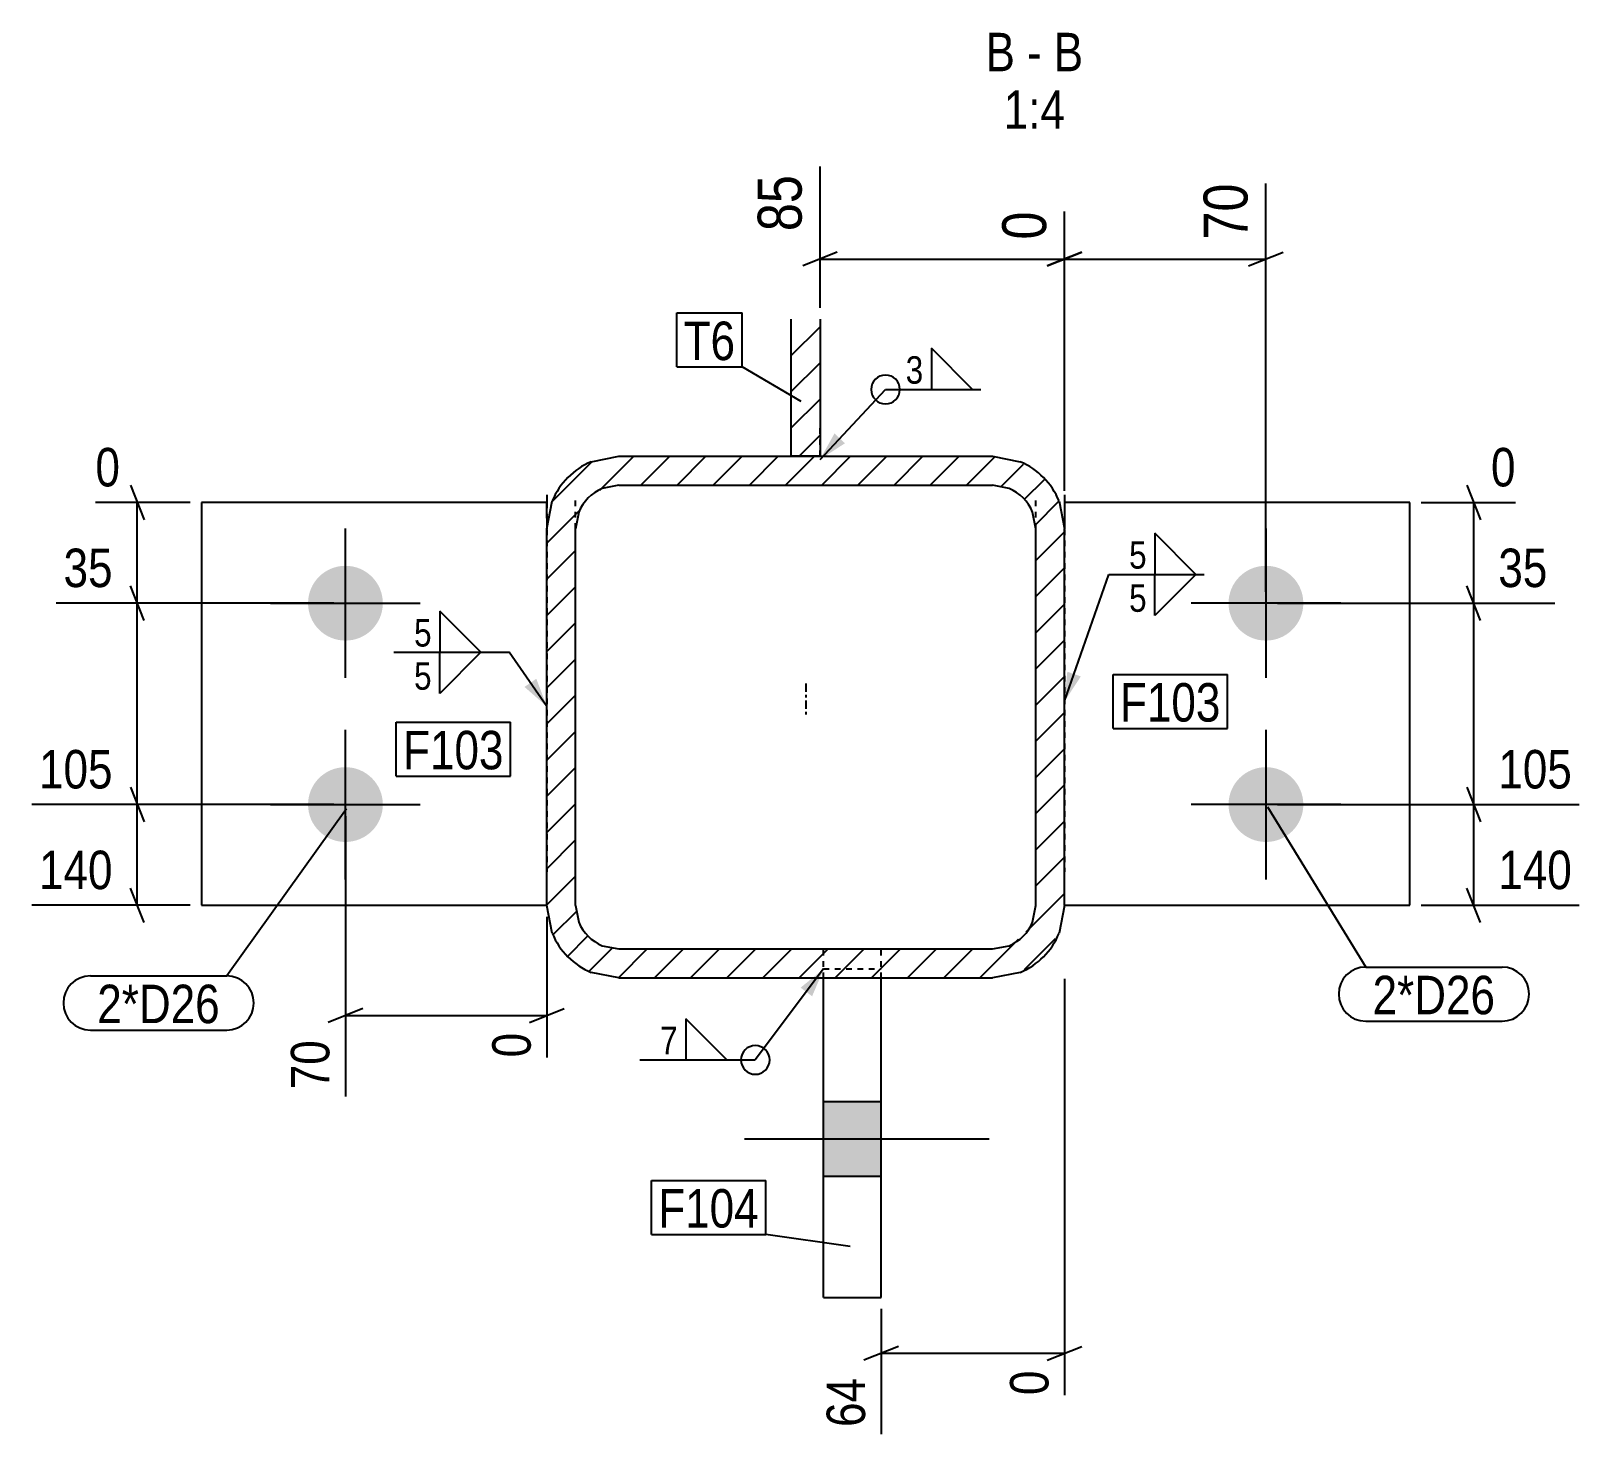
# Model space of a CAD drawing. Header units: millimetres. Extents: x 14 to 40218, y 9 to 1226.
# Drawn here: x 26963 to 27502, y 9 to 497 of the extents above; entities that cross this region are included whole.
import ezdxf

# ---------------------------------------------------------------- set-up
doc = ezdxf.new("R2010")
doc.units = ezdxf.units.MM
doc.linetypes.add('DXK_LINE_DOT2', pattern=[3.9198, 1.9599, -1.9599])
doc.linetypes.add('DXK_LINE_DOT3', pattern=[5.9187, 2.979, -0.9799, 0.9799, -0.9799])
for name, color, linetype in [('MÅLSÆTNING', 7, 'Continuous'), ('STÅL', 7, 'Continuous'), ('TEKST', 7, 'Continuous')]:
    doc.layers.add(name, color=color, linetype=linetype)
doc.styles.add('Arial Narrow', font='ARIALN.TTF', dxfattribs={"height": 0.2})

msp = doc.modelspace()

# ---------------------------------------------------------------- hatches: boundary and pattern name
at = {"layer": 'STÅL', "linetype": 'Continuous'}
h = msp.add_hatch(dxfattribs=at)
h.set_pattern_fill('', scale=2.8, style=0, pattern_type=0)
h.set_pattern_definition([(45, (27227.778, 397.165), (-6.2862, 6.2862), [])])
h.paths.add_polyline_path([(27237.78, 397.17), (27227.78, 397.17), (27227.78, 349.56), (27237.78, 349.56)])
h = msp.add_hatch(dxfattribs=at)
h.set_pattern_fill('', scale=2.8, style=0, pattern_type=0)
h.set_pattern_definition([(45, (27320.875, 334.015), (-6.28618, 6.28618), [])])
h.paths.add_polyline_path([(27322.78, 324.38), (27320.88, 334.01), (27315.46, 342.19), (27307.35, 347.65), (27297.78, 349.56), (27167.78, 349.56), (27158.21, 347.65), (27150.1, 342.19), (27144.68, 334.01), (27142.78, 324.38), (27142.78, 193.4), (27144.68, 183.76), (27150.1, 175.59), (27158.21, 170.13), (27167.78, 168.21), (27297.78, 168.21), (27307.35, 170.13), (27315.46, 175.59), (27320.88, 183.76), (27322.78, 193.4)])
h.paths.add_polyline_path([(27311.64, 187.62), (27308.38, 182.71), (27303.52, 179.44), (27297.78, 178.29), (27167.78, 178.29), (27162.04, 179.44), (27157.17, 182.71), (27153.92, 187.62), (27152.78, 193.4), (27152.78, 324.38), (27153.92, 330.16), (27157.17, 335.06), (27162.04, 338.34), (27167.78, 339.49), (27297.78, 339.49), (27303.52, 338.34), (27308.38, 335.06), (27311.64, 330.16), (27312.78, 324.38), (27312.78, 193.4)])
for points in [[(27072.78, 311.49, -1), (27072.78, 285.49, -1)], [(27392.78, 285.49, -1), (27392.78, 311.49, -1)], [(27072.78, 241.49, -1), (27072.78, 215.49, -1)], [(27392.78, 215.49, -1), (27392.78, 241.49, -1)], [(27259.03, 99.32), (27259.03, 125.32), (27239.03, 125.32), (27239.03, 99.32)]]:
    msp.add_hatch(color=96, dxfattribs=at).paths.add_polyline_path(points)
at = {"layer": 'TEKST', "linetype": 'Continuous'}
for points in [[(27246.44, 354.08), (27237.78, 348.49), (27242.79, 357.5)], [(27328.44, 273.03), (27322.78, 264.42), (27323.72, 274.68)], [(27139.14, 272.22), (27142.78, 262.58), (27135.03, 269.38)], [(27231.02, 164.86), (27239.03, 171.35), (27235.02, 161.85)]]:
    msp.add_hatch(color=3, dxfattribs=at).paths.add_polyline_path(points)

# ---------------------------------------------------------------- linework, layer by layer
at = {"layer": 'MÅLSÆTNING', "color": 7, "linetype": 'Continuous'}
for p, q in [((27237.78, 401.17), (27237.78, 450.23)), ((27392.78, 302.49), (27392.78, 444.4)), ((27322.78, 337.49), (27322.78, 434.65)), ((27322.78, 337.49), (27322.78, 434.65)), ((27243.78, 420.5), (27231.78, 415.7)), ((27328.78, 420.5), (27316.78, 415.7)), ((27316.78, 415.7), (27328.78, 420.5)), ((27386.78, 415.7), (27398.78, 420.5)), ((27237.78, 418.1), (27322.78, 418.1)), ((27322.78, 418.1), (27392.78, 418.1)), ((26998, 339.49), (27002.8, 327.49)), ((27462.63, 339.49), (27467.43, 327.49)), ((27018.78, 333.49), (26985.87, 333.49)), ((27000.4, 298.49), (27000.4, 333.49)), ((27446.78, 333.49), (27479.56, 333.49)), ((27465.03, 298.49), (27465.03, 333.49)), ((27002.8, 292.49), (26998, 304.49)), ((27002.8, 292.49), (26998, 304.49)), ((27467.43, 292.49), (27462.63, 304.49)), ((27467.43, 292.49), (27462.63, 304.49)), ((27068.78, 298.49), (26972.24, 298.49)), ((27068.78, 298.49), (26972.24, 298.49)), ((27000.4, 228.49), (27000.4, 298.49)), ((27396.78, 298.49), (27493.19, 298.49)), ((27396.78, 298.49), (27493.19, 298.49)), ((27465.03, 228.49), (27465.03, 298.49)), ((26998, 234.49), (27002.8, 222.49)), ((26998, 234.49), (27002.8, 222.49)), ((27462.63, 234.49), (27467.43, 222.49)), ((27462.63, 234.49), (27467.43, 222.49)), ((27068.78, 228.49), (26963.71, 228.49)), ((27068.78, 228.49), (26963.71, 228.49)), ((27000.4, 193.49), (27000.4, 228.49)), ((27396.78, 228.49), (27501.72, 228.49)), ((27396.78, 228.49), (27501.72, 228.49)), ((27465.03, 193.49), (27465.03, 228.49)), ((27072.78, 224.49), (27072.78, 126.98)), ((27002.8, 187.49), (26998, 199.49)), ((27467.43, 187.49), (27462.63, 199.49)), ((27018.78, 193.49), (26963.71, 193.49)), ((27142.78, 189.49), (27142.78, 140.62)), ((27446.78, 193.49), (27501.72, 193.49)), ((27322.78, 167.88), (27322.78, 23.23)), ((27078.78, 157.55), (27066.78, 152.75)), ((27136.78, 152.75), (27148.78, 157.55)), ((27072.78, 155.15), (27142.78, 155.15)), ((27259.03, 53.2), (27259.03, 9.6)), ((27265.03, 40.16), (27253.03, 35.36)), ((27259.03, 37.76), (27322.78, 37.76)), ((27316.78, 35.36), (27328.78, 40.16))]:
    msp.add_line(p, q, dxfattribs=at)
at = {"layer": 'STÅL', "color": 2, "linetype": 'Continuous'}
for p, q in [((27227.78, 349.56), (27227.78, 397.17)), ((27237.78, 397.17), (27237.78, 349.56)), ((27158.21, 347.65), (27167.78, 349.56)), ((27167.78, 349.56), (27297.78, 349.56)), ((27237.78, 349.56), (27227.78, 349.56)), ((27297.78, 349.56), (27307.35, 347.65)), ((27167.78, 339.49), (27162.04, 338.34)), ((27167.78, 339.49), (27297.78, 339.49)), ((27303.52, 338.34), (27297.78, 339.49)), ((27142.78, 336.1), (27142.78, 333.49)), ((27142.78, 324.38), (27144.68, 334.01)), ((27320.88, 334.01), (27322.78, 324.38)), ((27322.78, 336.1), (27322.78, 333.49)), ((27142.78, 333.49), (27022.78, 333.49)), ((27022.78, 333.49), (27022.78, 193.49)), ((27142.78, 328.07), (27142.78, 333.49)), ((27153.92, 330.16), (27152.78, 324.38)), ((27312.78, 324.38), (27311.64, 330.16)), ((27322.78, 333.49), (27322.78, 328.07)), ((27442.78, 333.49), (27322.78, 333.49)), ((27442.78, 193.49), (27442.78, 333.49)), ((27142.78, 328.07), (27142.78, 324.38)), ((27142.78, 193.4), (27142.78, 324.38)), ((27152.78, 193.4), (27152.78, 324.38)), ((27312.78, 193.4), (27312.78, 324.38)), ((27322.78, 328.07), (27322.78, 324.38)), ((27322.78, 193.4), (27322.78, 324.38)), ((27022.78, 193.49), (27142.76, 193.49)), ((27144.68, 183.76), (27142.78, 193.4)), ((27152.78, 193.4), (27153.92, 187.62)), ((27311.64, 187.62), (27312.78, 193.4)), ((27322.78, 193.4), (27320.88, 183.76)), ((27322.8, 193.49), (27442.78, 193.49)), ((27162.04, 179.44), (27167.78, 178.29)), ((27167.78, 178.29), (27297.78, 178.29)), ((27297.78, 178.29), (27303.52, 179.44)), ((27167.78, 168.21), (27158.21, 170.13)), ((27167.78, 168.21), (27297.78, 168.21)), ((27239.03, 57.2), (27239.03, 168.21)), ((27259.03, 57.2), (27259.03, 168.21)), ((27307.35, 170.13), (27297.78, 168.21)), ((27239.03, 57.2), (27259.03, 57.2))]:
    msp.add_line(p, q, dxfattribs=at)
at = {"layer": 'STÅL', "color": 7, "linetype": 'DXK_LINE_DOT2'}
for p, q in [((27227.78, 349.56), (27227.78, 361.29)), ((27237.78, 349.56), (27237.78, 361.29)), ((27152.78, 324.38), (27152.78, 336.1)), ((27312.78, 324.38), (27312.78, 336.1)), ((27142.78, 333.49), (27142.78, 328.07)), ((27322.78, 333.49), (27322.78, 328.07)), ((27142.78, 328.07), (27142.78, 205.12)), ((27322.78, 328.07), (27322.78, 205.12)), ((27142.78, 193.4), (27142.78, 205.12)), ((27152.78, 193.4), (27152.78, 205.12)), ((27312.78, 193.4), (27312.78, 205.12)), ((27322.78, 193.4), (27322.78, 205.12)), ((27142.78, 193.49), (27142.76, 193.49)), ((27322.78, 193.49), (27322.8, 193.49)), ((27239.03, 168.21), (27239.03, 179.94)), ((27259.03, 168.21), (27259.03, 179.94)), ((27239.03, 171.35), (27259.03, 171.35))]:
    msp.add_line(p, q, dxfattribs=at)
at = {"layer": 'STÅL', "color": 96, "linetype": 'Continuous'}
for p, q in [((27072.78, 272.49), (27072.78, 324.49)), ((27392.78, 324.49), (27392.78, 272.49)), ((27046.78, 298.49), (27098.78, 298.49)), ((27418.78, 298.49), (27366.78, 298.49)), ((27072.78, 202.49), (27072.78, 254.49)), ((27392.78, 254.49), (27392.78, 202.49)), ((27046.78, 228.49), (27098.78, 228.49)), ((27418.78, 228.49), (27366.78, 228.49)), ((27239.03, 125.32), (27259.03, 125.32)), ((27211.53, 112.32), (27296.53, 112.32)), ((27239.03, 99.32), (27259.03, 99.32))]:
    msp.add_line(p, q, dxfattribs=at)
at = {"layer": 'STÅL', "color": 7, "linetype": 'DXK_LINE_DOT3'}
msp.add_line((27232.78, 270.61), (27232.78, 258.89), dxfattribs=at)
at = {"layer": 'STÅL', "color": 2, "linetype": 'Continuous'}
for centre, radius, start, end in [((27167.9, 324.5), 25.09, 112.7149, 157.7138), ((27297.66, 324.5), 25.09, 22.2862, 67.2851), ((27167.85, 324.45), 15.06, 112.7149, 157.7138), ((27297.7, 324.45), 15.06, 22.2862, 67.2851), ((27167.9, 193.28), 25.09, 202.2862, 247.2851), ((27167.85, 193.33), 15.06, 202.2862, 247.2851), ((27297.7, 193.33), 15.06, 292.7149, 337.7138), ((27297.66, 193.28), 25.09, 292.7149, 337.7138)]:
    msp.add_arc(centre, radius, start, end, dxfattribs=at)
at = {"layer": 'TEKST', "color": 3, "linetype": 'Continuous'}
for p, q in [((27237.78, 348.49), (27260.55, 372.79)), ((27322.78, 264.42), (27338.22, 308.5)), ((27142.78, 262.58), (27129.74, 281.42)), ((27239.03, 171.35), (27215.26, 139.73))]:
    msp.add_line(p, q, dxfattribs=at)
for centre, start, end in [((27260.55, 372.79), 90, 270), ((27215.26, 139.73), 90, 270), ((27215.26, 139.73), 270, 90)]:
    msp.add_arc(centre, 5, start, end, dxfattribs=at)

# ---------------------------------------------------------------- wipeouts: each hides what was drawn before it
at = {"color": 0, "linetype": 'Continuous'}
for points, layer in [([(27234.58, 450.52), (27212.18, 450.52), (27212.18, 424.62), (27234.58, 424.62)], 'MÅLSÆTNING'), ([(26994.65, 301.29), (26994.65, 320.89), (26971.99, 320.89), (26971.99, 301.29)], 'MÅLSÆTNING'), ([(27493.44, 301.29), (27493.44, 320.89), (27470.78, 320.89), (27470.78, 301.29)], 'MÅLSÆTNING'), ([(26994.65, 231.29), (26994.65, 250.89), (26963.46, 250.89), (26963.46, 231.29)], 'MÅLSÆTNING'), ([(27501.97, 231.29), (27501.97, 250.89), (27470.78, 250.89), (27470.78, 231.29)], 'MÅLSÆTNING'), ([(26994.65, 196.29), (26994.65, 215.89), (26963.46, 215.89), (26963.46, 196.29)], 'MÅLSÆTNING'), ([(27501.97, 196.29), (27501.97, 215.89), (27470.78, 215.89), (27470.78, 196.29)], 'MÅLSÆTNING'), ([(27069.98, 149.4), (27050.38, 149.4), (27050.38, 126.73), (27069.98, 126.73)], 'MÅLSÆTNING'), ([(27256.23, 32.01), (27236.63, 32.01), (27236.63, 9.35), (27256.23, 9.35)], 'MÅLSÆTNING'), ([(27305.53, 483.39), (27305.53, 497.39), (27295.31, 497.39), (27295.31, 483.39)], 'TEKST'), ([(27314.83, 483.39), (27314.83, 497.39), (27309.73, 497.39), (27309.73, 483.39)], 'TEKST'), ([(27329.26, 483.39), (27329.26, 497.39), (27319.03, 497.39), (27319.03, 483.39)], 'TEKST'), ([(27322.95, 463.39), (27322.95, 477.39), (27301.62, 477.39), (27301.62, 463.39)], 'TEKST')]:
    msp.add_wipeout(points, dxfattribs=at).dxf.layer = layer
at = {"color": 0}
for points in [[(27208.26, 382.99), (27208.26, 396.99), (27190.36, 396.99), (27190.36, 382.99)], [(27274.44, 373.99), (27274.44, 385.59), (27266.75, 385.59), (27266.75, 373.99)], [(27352.11, 309.7), (27352.11, 321.3), (27344.42, 321.3), (27344.42, 309.7)], [(27103.54, 282.62), (27103.54, 294.22), (27095.84, 294.22), (27095.84, 282.62)], [(27377.01, 257.34), (27377.01, 271.34), (27342.05, 271.34), (27342.05, 257.34)], [(27127.78, 240.75), (27127.78, 254.75), (27092.82, 254.75), (27092.82, 240.75)], [(27472.5, 155.61), (27472.5, 169.61), (27429.87, 169.61), (27429.87, 155.61)], [(27029.14, 152.51), (27029.14, 166.51), (26986.51, 166.51), (26986.51, 152.51)], [(27189.06, 140.93), (27189.06, 152.53), (27181.37, 152.53), (27181.37, 140.93)], [(27216.49, 81.45), (27216.49, 95.45), (27181.53, 95.45), (27181.53, 81.45)]]:
    msp.add_wipeout(points, dxfattribs=at).dxf.layer = 'TEKST'

# ---------------------------------------------------------------- next in the draw order: linework, layer by layer
at = {"layer": 'TEKST', "color": 3, "linetype": 'Continuous'}
for p, q in [((27290.78, 372.79), (27276.5, 387.08)), ((27276.5, 387.08), (27276.5, 372.79)), ((27260.55, 372.79), (27293.64, 372.79)), ((27276.5, 372.79), (27290.78, 372.79)), ((27368.46, 308.5), (27354.17, 322.79)), ((27354.17, 322.79), (27354.17, 308.5)), ((27354.17, 308.5), (27368.46, 308.5)), ((27119.88, 281.42), (27105.59, 295.7)), ((27105.59, 295.7), (27105.59, 281.42)), ((27105.59, 281.42), (27119.88, 281.42)), ((27205.4, 139.73), (27191.12, 154.02)), ((27191.12, 154.02), (27191.12, 139.73)), ((27175.17, 139.73), (27215.26, 139.73)), ((27191.12, 139.73), (27205.4, 139.73))]:
    msp.add_line(p, q, dxfattribs=at)
msp.add_arc((27260.55, 372.79), 5, 270, 90, dxfattribs=at)

# ---------------------------------------------------------------- next in the draw order: texts
at = {"layer": 'MÅLSÆTNING', "color": 3, "linetype": 'Continuous', "style": 'Arial Narrow'}
for s, height, p in [('85', 15.271, (27231.38, 427.82)), ('70', 13.362, (27067.18, 129.53)), ('64', 13.362, (27253.43, 12.15))]:
    msp.add_text(s, height=height, rotation=90.0002, dxfattribs=at).set_placement(p)
for s, p in [('35', (26974.79, 304.09)), ('35', (27473.58, 304.09)), ('105', (26966.26, 234.09)), ('105', (27473.58, 234.09)), ('140', (26966.26, 199.09)), ('140', (27473.58, 199.09))]:
    msp.add_text(s, height=13.362, dxfattribs=at).set_placement(p)
at = {"layer": 'TEKST', "color": 3, "linetype": 'Continuous', "style": 'Arial Narrow'}
for s, height, p in [('B', 13.36, (27295.31, 483.39)), ('B', 13.36, (27319.03, 483.39)), ('-', 13.36, (27309.73, 483.39)), ('1:4', 13.362, (27301.62, 463.39))]:
    msp.add_text(s, height=height, dxfattribs=at).set_placement(p)
at = {"layer": 'TEKST', "color": 3, "style": 'Arial Narrow'}
for s, p in [('3', (27267.55, 374.79)), ('5', (27345.22, 310.5)), ('5', (27096.64, 283.42)), ('7', (27182.17, 141.73))]:
    msp.add_text(s, height=9.54, dxfattribs=at).set_placement(p)

# ---------------------------------------------------------------- next in the draw order: wipeouts: each hides what was drawn before it
at = {"color": 0, "linetype": 'Continuous'}
for points in [[(27389.58, 447.6), (27367.18, 447.6), (27367.18, 421.7), (27389.58, 421.7)], [(27319.58, 437.85), (27297.18, 437.85), (27297.18, 421.7), (27319.58, 421.7)], [(26997.2, 336.29), (26997.2, 355.89), (26983.07, 355.89), (26983.07, 336.29)], [(27482.36, 336.29), (27482.36, 355.89), (27468.23, 355.89), (27468.23, 336.29)], [(27139.98, 151.95), (27120.38, 151.95), (27120.38, 137.82), (27139.98, 137.82)], [(27319.98, 34.56), (27300.38, 34.56), (27300.38, 20.43), (27319.98, 20.43)]]:
    msp.add_wipeout(points, dxfattribs=at).dxf.layer = 'MÅLSÆTNING'
at = {"color": 0}
for points in [[(27208.26, 382.99), (27208.26, 396.99), (27190.36, 396.99), (27190.36, 382.99)], [(27377.01, 257.34), (27377.01, 271.34), (27342.05, 271.34), (27342.05, 257.34)], [(27127.78, 240.75), (27127.78, 254.75), (27092.82, 254.75), (27092.82, 240.75)], [(27472.5, 155.61), (27472.5, 169.61), (27429.87, 169.61), (27429.87, 155.61)], [(27029.14, 152.51), (27029.14, 166.51), (26986.51, 166.51), (26986.51, 152.51)], [(27216.49, 81.45), (27216.49, 95.45), (27181.53, 95.45), (27181.53, 81.45)]]:
    msp.add_wipeout(points, dxfattribs=at).dxf.layer = 'TEKST'

# ---------------------------------------------------------------- next in the draw order: linework, layer by layer
at = {"layer": 'TEKST', "color": 7, "linetype": 'Continuous'}
for p, q in [((27187.96, 399.39), (27210.66, 399.39)), ((27187.96, 380.59), (27187.96, 399.39)), ((27210.66, 380.59), (27210.66, 399.39)), ((27187.96, 380.59), (27210.66, 380.59)), ((27231.25, 368.59), (27210.66, 380.59)), ((27339.65, 273.74), (27379.41, 273.74)), ((27339.65, 254.94), (27339.65, 273.74)), ((27379.41, 254.94), (27379.41, 273.74)), ((27090.42, 257.15), (27130.18, 257.15)), ((27090.42, 238.35), (27090.42, 257.15)), ((27130.18, 238.35), (27130.18, 257.15)), ((27339.65, 254.94), (27379.41, 254.94)), ((27090.42, 238.35), (27130.18, 238.35)), ((27073.18, 226.99), (27031.54, 168.91)), ((27393.35, 227.67), (27427.47, 172.01)), ((26984.11, 168.91), (27031.54, 168.91)), ((27427.47, 172.01), (27474.9, 172.01)), ((27427.47, 153.21), (27474.9, 153.21)), ((26984.11, 150.11), (27031.54, 150.11)), ((27179.13, 97.85), (27218.89, 97.85)), ((27179.13, 79.05), (27179.13, 97.85)), ((27218.89, 79.05), (27218.89, 97.85)), ((27179.13, 79.05), (27218.89, 79.05)), ((27248.29, 74.82), (27218.89, 79.05))]:
    msp.add_line(p, q, dxfattribs=at)
for centre, start, end in [((26984.11, 159.51), 90, 270), ((27031.54, 159.51), 270, 90), ((27427.47, 162.61), 90, 270), ((27474.9, 162.61), 270, 90)]:
    msp.add_arc(centre, 9.4, start, end, dxfattribs=at)

# ---------------------------------------------------------------- next in the draw order: texts
at = {"layer": 'MÅLSÆTNING', "color": 3, "linetype": 'Continuous', "style": 'Arial Narrow'}
for s, height, p in [('70', 15.271, (27386.38, 424.9)), ('0', 15.27, (27316.38, 424.9)), ('0', 13.36, (27137.18, 140.62)), ('0', 13.36, (27317.18, 23.23))]:
    msp.add_text(s, height=height, rotation=90.0002, dxfattribs=at).set_placement(p)
for p in [(26985.87, 339.09), (27471.03, 339.09)]:
    msp.add_text('0', height=13.36, dxfattribs=at).set_placement(p)
at = {"layer": 'TEKST', "color": 3, "style": 'Arial Narrow'}
for s, p in [('T6', (27190.36, 382.99)), ('F103', (27342.05, 257.34)), ('F103', (27092.82, 240.75)), ('2*D26', (27429.87, 155.61)), ('2*D26', (26986.51, 152.51)), ('F104', (27181.53, 81.45))]:
    msp.add_text(s, height=13.362, dxfattribs=at).set_placement(p)

# ---------------------------------------------------------------- next in the draw order: wipeouts: each hides what was drawn before it
at = {"color": 0, "linetype": 'Continuous'}
for points in [[(27352.11, 294.7), (27352.11, 306.3), (27344.42, 306.3), (27344.42, 294.7)], [(27103.54, 267.62), (27103.54, 279.22), (27095.84, 279.22), (27095.84, 267.62)]]:
    msp.add_wipeout(points, dxfattribs=at).dxf.layer = 'TEKST'

# ---------------------------------------------------------------- next in the draw order: linework, layer by layer
at = {"layer": 'TEKST', "color": 3, "linetype": 'Continuous'}
for p, q in [((27338.22, 308.5), (27371.31, 308.5)), ((27354.17, 308.5), (27368.46, 308.5)), ((27368.46, 308.5), (27354.17, 294.22)), ((27354.17, 294.22), (27354.17, 308.5)), ((27089.64, 281.42), (27129.74, 281.42)), ((27105.59, 281.42), (27119.88, 281.42)), ((27119.88, 281.42), (27105.59, 267.13)), ((27105.59, 267.13), (27105.59, 281.42))]:
    msp.add_line(p, q, dxfattribs=at)

# ---------------------------------------------------------------- next in the draw order: texts
at = {"layer": 'TEKST', "color": 3, "linetype": 'Continuous', "style": 'Arial Narrow'}
for p in [(27345.22, 295.5), (27096.64, 268.42)]:
    msp.add_text('5', height=9.54, dxfattribs=at).set_placement(p)

doc.saveas('drawing.dxf')
